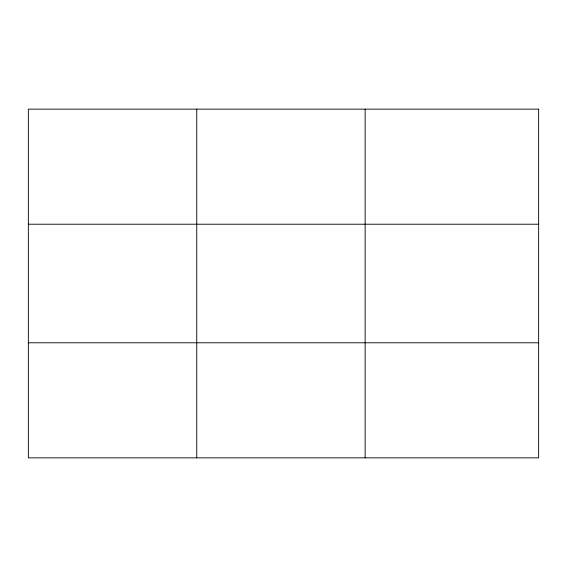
<?xml version="1.0" encoding="UTF-8"?>
<svg xmlns="http://www.w3.org/2000/svg" width="567" height="567" viewBox="0 0 567 567"><rect width="100%" height="100%" fill="white"/><g stroke="black" fill="none" stroke-linecap="round" stroke-linejoin="round"><path stroke-width="0.85" d="M196.749 109.147L196.749 457.853M365.148 109.147L365.148 457.853M28.35 224.22L538.65 224.22M28.35 342.78L538.65 342.78M538.65 109.147L538.65 457.853L28.35 457.853L28.35 109.147L538.65 109.147"/></g></svg>
